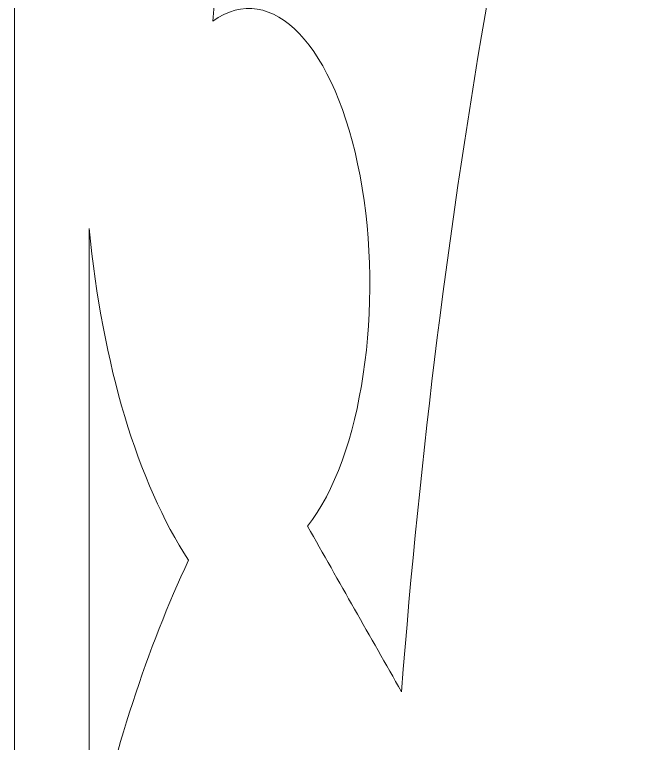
# Model space of a CAD drawing. Header units: millimetres. Extents: x 337 to 2510, y -469 to 429.
# Drawn here: x 337.99 to 353.01, y 278.94 to 296.27 of the extents above; entities that cross this region are included whole.
import ezdxf

# ---------------------------------------------------------------- set-up
doc = ezdxf.new("R2010")
doc.units = ezdxf.units.MM
doc.header["$MEASUREMENT"] = 0
doc.layers.add('Layer 1', color=7, linetype='Continuous')

msp = doc.modelspace()

# ---------------------------------------------------------------- linework, layer by layer
at = {"layer": 'Layer 1', "lineweight": 9}
msp.add_open_spline([(337.9925, 109.2054), (337.9925, 109.2054), (337.9925, 424.2493), (337.9925, 424.2493)], degree=3, dxfattribs=at)
for points, knots in [([(347.0994, 298.5915), (347.6894, 305.1044), (350.1064, 309.9214), (353.0103, 310.3714), (353.0103, 310.3714), (353.0103, 310.3714), (353.0103, 310.3714), (353.0103, 310.3714), (353.0103, 310.3714), (351.4974, 306.2484), (350.2374, 301.6735), (349.2644, 296.7735), (349.2644, 296.7735), (349.2644, 296.7735), (349.2644, 296.7735), (349.2644, 296.7735), (349.2644, 296.7735), (348.3254, 291.4156), (347.6304, 285.8506), (347.1894, 280.1677), (347.1894, 280.1677), (347.1894, 280.1677), (347.1894, 280.1677), (347.1894, 280.1677), (347.1894, 280.1677), (346.4444, 281.4767), (345.6994, 282.7887), (344.9554, 284.1027), (344.9554, 284.1027), (344.9554, 284.1027), (344.9554, 284.1027), (344.9554, 284.1027), (344.9554, 284.1027), (346.2454, 285.7376), (346.7854, 289.3376), (346.2034, 292.4356), (346.2034, 292.4356), (346.2034, 292.4356), (346.2034, 292.4356), (346.2034, 292.4356), (346.2034, 292.4356), (345.6224, 295.5335), (344.1094, 297.1245), (342.7024, 296.1175), (342.7024, 296.1175), (342.7024, 296.1175), (342.7024, 296.1175), (342.7024, 296.1175), (342.7024, 296.1175), (342.9954, 300.2065), (344.1524, 303.7005), (345.7954, 305.4564), (345.7954, 305.4564), (345.7954, 305.4564), (345.7954, 305.4564), (345.7954, 305.4564), (345.7954, 305.4564), (345.4134, 302.7455), (345.9714, 299.8075), (347.0994, 298.5915)], [0, 0, 0, 0, 0.0625, 0.0625, 0.0625, 0.0625, 0.125, 0.125, 0.125, 0.125, 0.1875, 0.1875, 0.1875, 0.1875, 0.25, 0.25, 0.25, 0.25, 0.3125, 0.3125, 0.3125, 0.3125, 0.375, 0.375, 0.375, 0.375, 0.4375, 0.4375, 0.4375, 0.4375, 0.5, 0.5, 0.5, 0.5, 0.5625, 0.5625, 0.5625, 0.5625, 0.625, 0.625, 0.625, 0.625, 0.6875, 0.6875, 0.6875, 0.6875, 0.75, 0.75, 0.75, 0.75, 0.8125, 0.8125, 0.8125, 0.8125, 0.875, 0.875, 0.875, 0.875, 1, 1, 1, 1]), ([(342.1275, 283.2957), (341.1525, 281.2217), (340.3515, 278.7587), (339.7635, 276.0287), (339.7635, 276.0287), (339.7635, 276.0287), (339.7635, 276.0287), (339.7635, 276.0287), (339.7635, 276.0287), (339.7635, 276.0287), (339.7635, 291.1816), (339.7635, 291.1816), (339.7635, 291.1816), (339.7635, 291.1816), (339.7635, 291.1816), (339.7635, 291.1816), (339.7635, 291.1816), (340.0765, 287.9546), (340.9235, 285.1296), (342.1275, 283.2957)], [0, 0, 0, 0, 0.1666667, 0.1666667, 0.1666667, 0.1666667, 0.3333333, 0.3333333, 0.3333333, 0.3333333, 0.5, 0.5, 0.5, 0.5, 0.6666667, 0.6666667, 0.6666667, 0.6666667, 1, 1, 1, 1])]:
    msp.add_open_spline(points, degree=3, knots=knots, dxfattribs=at)

doc.saveas('drawing.dxf')
